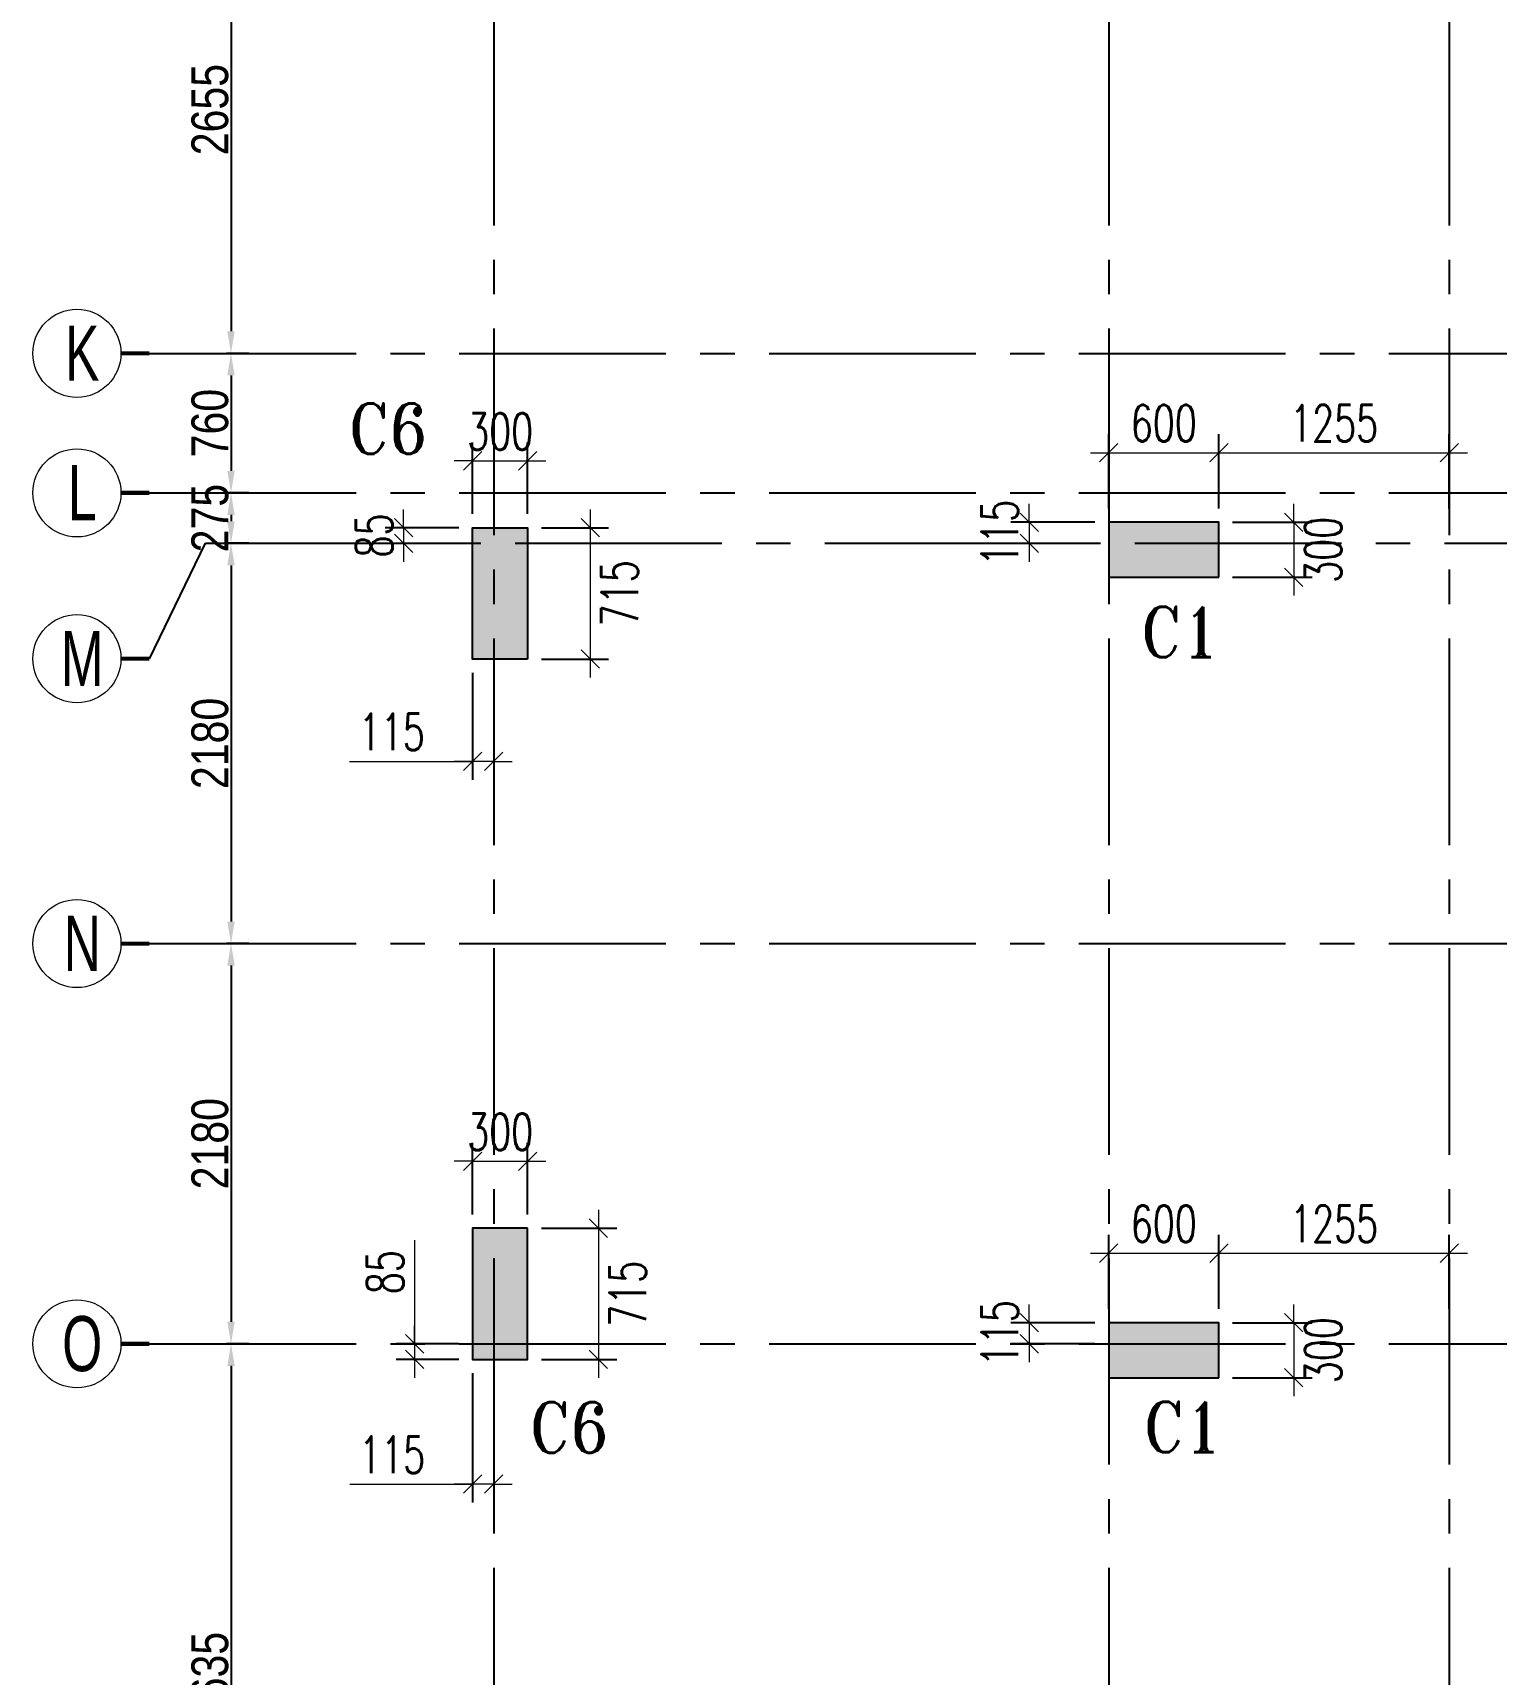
# Model space of a CAD drawing. Header units: millimetres. Extents: x 1363246 to 1691641, y -112430 to 78417.
# Drawn here: x 1363246 to 1371216, y -26813 to -17873 of the extents above; entities that cross this region are included whole.
import ezdxf
from ezdxf.enums import TextEntityAlignment as Align

# ---------------------------------------------------------------- set-up
doc = ezdxf.new("R2010")
doc.units = ezdxf.units.MM
doc.header["$LTSCALE"] = 500
doc.header["$MEASUREMENT"] = 0
doc.header["$PDMODE"] = 34
for name, pattern in [('CONTINOUS', [0]), ('DASHDOT', [1, 0.5, -0.25, 0, -0.25]), ('Site$0$CENTER2', [1.125, 0.75, -0.125, 0.125, -0.125])]:
    doc.linetypes.add(name, pattern=pattern)
doc.layers.get('Defpoints').update_dxf_attribs({"lineweight": 0})
for name, color, linetype, lineweight in [('COL. NO.', 1, 'DASHDOT', 15), ('CUT OUT', 1, 'Continuous', 13), ('dim-M', 1, 'Continuous', 15), ('GRID NO.', 7, 'Continuous', 20), ('TOWER COL HATCH', 253, 'Continuous', 20)]:
    doc.layers.add(name, color=color, linetype=linetype, lineweight=lineweight)
for name, color, linetype in [('GLASS', 5, 'Continuous'), ('GRID', 7, 'Continuous'), ('GRID DIM', 7, 'Continuous'), ('TOWER AREA COLUMN.', 6, 'Continuous')]:
    doc.layers.add(name, color=color, linetype=linetype)
doc.styles.add('2MM', font='romans.shx', dxfattribs={"width": 0.7})
doc.styles.add('D50', font='arial.ttf', dxfattribs={"width": 0.8})
doc.styles.add('ROMANT', font='romant__.ttf', dxfattribs={"width": 0.9, "height": 600})
doc.dimstyles.new('INNER DIM', dxfattribs={"dimtxt": 200, "dimasz": 120, "dimexe": 25, "dimexo": 25, "dimgap": 12, "dimtad": 1, "dimdec": 0, "dimrnd": 5, "dimzin": 0, "dimdsep": 46, "dimtxsty": 'D50', "dimcen": 0.09, "dimdle": 25, "dimclrt": 6, "dimadec": 0, "dimazin": 0, "dimtfac": 1, "dimtdec": 0, "dimtofl": 0, "dimtmove": 1, "dimatfit": 3, "dimfxl": 0, "dimtolj": 1, "dimtzin": 0, "dimarcsym": 0})
doc.dimstyles.new('RAJESH', dxfattribs={"dimtxt": 200, "dimasz": 180, "dimexe": 100, "dimexo": 250, "dimgap": 50, "dimtad": 2, "dimdec": 0, "dimzin": 1, "dimdsep": 46, "dimtxsty": '2MM', "dimblk": 'OBLIQUE', "dimcen": 0, "dimdle": 100, "dimclrd": 1, "dimclre": 1, "dimclrt": 3, "dimadec": 0, "dimazin": 0, "dimtfac": 1, "dimtdec": 0, "dimtix": 1, "dimtmove": 2, "dimatfit": 3, "dimfxl": 0, "dimtolj": 1, "dimlwd": -1, "dimarcsym": 0})

# ---------------------------------------------------------------- blocks, each defined once
blk = doc.blocks.new('GRID MARK')
at = {"layer": 'GRID NO.', "const_width": 50}
blk.add_lwpolyline([(0, -541), (0, -891)], dxfattribs=at)
at = {"layer": 'GRID NO.'}
blk.add_circle((0, 0), 541, dxfattribs=at)
at = {"layer": 'GRID NO.', "style": 'D50', "width": 0.8}
blk.add_attdef('Y1', text='', height=500, dxfattribs=at).set_placement((-33, -267), align=Align.CENTER)
blk = doc.blocks.new('*D58')
at = {"layer": 'Defpoints', "color": 0, "linetype": 'Continuous', "transparency": 16777216}
for p in [(1364612.7, 241193.8), (1364325, 238538.8), (1364447.2, 238538.8)]:
    blk.add_point(p, dxfattribs=at)
at = {"layer": 'GRID DIM', "color": 0, "linetype": 'Continuous', "lineweight": -2, "transparency": 16777216}
for p, q in [((1364587.7, 241193.8), (1364300, 241193.8)), ((1364422.2, 238538.8), (1364300, 238538.8))]:
    blk.add_line(p, q, dxfattribs=at)
at = {"layer": 'GRID DIM', "linetype": 'Continuous', "lineweight": -2, "transparency": 16777216}
blk.add_line((1364325, 241073.8), (1364325, 238658.8), dxfattribs=at)
at = {"layer": 'GRID DIM', "linetype": 'Continuous', "transparency": 16777216}
for points in [[(1364305, 241073.8), (1364345, 241073.8), (1364325, 241193.8)], [(1364305, 238658.8), (1364345, 238658.8), (1364325, 238538.8)]]:
    blk.add_solid(points, dxfattribs=at)
at = {"layer": 'GRID DIM', "linetype": 'Continuous', "transparency": 16777216, "insert": (1364210.9, 239866.3), "char_height": 200, "attachment_point": 5, "rotation": 90, "style": 'D50'}
blk.add_mtext('\\A1;2655', dxfattribs=at)
blk = doc.blocks.new('*D59')
at = {"layer": 'Defpoints', "color": 0, "linetype": 'Continuous', "transparency": 16777216}
for p in [(1364447.2, 238538.8), (1364325, 237778.8), (1364447.2, 237778.8)]:
    blk.add_point(p, dxfattribs=at)
at = {"layer": 'GRID DIM', "color": 0, "linetype": 'Continuous', "lineweight": -2, "transparency": 16777216}
for p, q in [((1364422.2, 238538.8), (1364300, 238538.8)), ((1364422.2, 237778.8), (1364300, 237778.8))]:
    blk.add_line(p, q, dxfattribs=at)
at = {"layer": 'GRID DIM', "linetype": 'Continuous', "lineweight": -2, "transparency": 16777216}
blk.add_line((1364325, 238418.8), (1364325, 237898.8), dxfattribs=at)
at = {"layer": 'GRID DIM', "linetype": 'Continuous', "transparency": 16777216}
for points in [[(1364305, 238418.8), (1364345, 238418.8), (1364325, 238538.8)], [(1364305, 237898.8), (1364345, 237898.8), (1364325, 237778.8)]]:
    blk.add_solid(points, dxfattribs=at)
at = {"layer": 'GRID DIM', "linetype": 'Continuous', "transparency": 16777216, "insert": (1364210.9, 238158.8), "char_height": 200, "attachment_point": 5, "rotation": 90, "style": 'D50'}
blk.add_mtext('\\A1;760', dxfattribs=at)
blk = doc.blocks.new('*D60')
at = {"layer": 'Defpoints', "color": 0, "linetype": 'Continuous', "transparency": 16777216}
for p in [(1364447.2, 237778.8), (1364325, 237504), (1364447.2, 237504)]:
    blk.add_point(p, dxfattribs=at)
at = {"layer": 'GRID DIM', "color": 0, "linetype": 'Continuous', "lineweight": -2, "transparency": 16777216}
for p, q in [((1364422.2, 237778.8), (1364300, 237778.8)), ((1364422.2, 237504), (1364300, 237504))]:
    blk.add_line(p, q, dxfattribs=at)
at = {"layer": 'GRID DIM', "linetype": 'Continuous', "lineweight": -2, "transparency": 16777216}
blk.add_line((1364325, 237658.8), (1364325, 237624), dxfattribs=at)
at = {"layer": 'GRID DIM', "linetype": 'Continuous', "transparency": 16777216}
for points in [[(1364305, 237658.8), (1364345, 237658.8), (1364325, 237778.8)], [(1364305, 237624), (1364345, 237624), (1364325, 237504)]]:
    blk.add_solid(points, dxfattribs=at)
at = {"layer": 'GRID DIM', "linetype": 'Continuous', "transparency": 16777216, "insert": (1364210.9, 237641.4), "char_height": 200, "attachment_point": 5, "rotation": 90, "style": 'D50'}
blk.add_mtext('\\A1;275', dxfattribs=at)
blk = doc.blocks.new('*D61')
at = {"layer": 'Defpoints', "color": 0, "linetype": 'Continuous', "transparency": 16777216}
for p in [(1364447.2, 237504), (1364325, 235324.1), (1364447.2, 235324.1)]:
    blk.add_point(p, dxfattribs=at)
at = {"layer": 'GRID DIM', "color": 0, "linetype": 'Continuous', "lineweight": -2, "transparency": 16777216}
for p, q in [((1364422.2, 237504), (1364300, 237504)), ((1364422.2, 235324.1), (1364300, 235324.1))]:
    blk.add_line(p, q, dxfattribs=at)
at = {"layer": 'GRID DIM', "linetype": 'Continuous', "lineweight": -2, "transparency": 16777216}
blk.add_line((1364325, 237384), (1364325, 235444.1), dxfattribs=at)
at = {"layer": 'GRID DIM', "linetype": 'Continuous', "transparency": 16777216}
for points in [[(1364305, 237384), (1364345, 237384), (1364325, 237504)], [(1364305, 235444.1), (1364345, 235444.1), (1364325, 235324.1)]]:
    blk.add_solid(points, dxfattribs=at)
at = {"layer": 'GRID DIM', "linetype": 'Continuous', "transparency": 16777216, "insert": (1364210.9, 236414), "char_height": 200, "attachment_point": 5, "rotation": 90, "style": 'D50'}
blk.add_mtext('\\A1;2180', dxfattribs=at)
blk = doc.blocks.new('*D62')
at = {"layer": 'Defpoints', "color": 0, "linetype": 'Continuous', "transparency": 16777216}
for p in [(1364447.2, 235324.1), (1364325, 233143.8), (1364447.2, 233143.8)]:
    blk.add_point(p, dxfattribs=at)
at = {"layer": 'GRID DIM', "color": 0, "linetype": 'Continuous', "lineweight": -2, "transparency": 16777216}
for p, q in [((1364422.2, 235324.1), (1364300, 235324.1)), ((1364422.2, 233143.8), (1364300, 233143.8))]:
    blk.add_line(p, q, dxfattribs=at)
at = {"layer": 'GRID DIM', "linetype": 'Continuous', "lineweight": -2, "transparency": 16777216}
blk.add_line((1364325, 235204.1), (1364325, 233263.8), dxfattribs=at)
at = {"layer": 'GRID DIM', "linetype": 'Continuous', "transparency": 16777216}
for points in [[(1364305, 235204.1), (1364345, 235204.1), (1364325, 235324.1)], [(1364305, 233263.8), (1364345, 233263.8), (1364325, 233143.8)]]:
    blk.add_solid(points, dxfattribs=at)
at = {"layer": 'GRID DIM', "linetype": 'Continuous', "transparency": 16777216, "insert": (1364210.9, 234233.9), "char_height": 200, "attachment_point": 5, "rotation": 90, "style": 'D50'}
blk.add_mtext('\\A1;2180', dxfattribs=at)
blk = doc.blocks.new('*D63')
at = {"layer": 'Defpoints', "color": 0, "linetype": 'Continuous', "transparency": 16777216}
for p in [(1364447.2, 233143.8), (1364325, 229508.8), (1364447.2, 229508.8)]:
    blk.add_point(p, dxfattribs=at)
at = {"layer": 'GRID DIM', "color": 0, "linetype": 'Continuous', "lineweight": -2, "transparency": 16777216}
for p, q in [((1364422.2, 233143.8), (1364300, 233143.8)), ((1364422.2, 229508.8), (1364300, 229508.8))]:
    blk.add_line(p, q, dxfattribs=at)
at = {"layer": 'GRID DIM', "linetype": 'Continuous', "lineweight": -2, "transparency": 16777216}
blk.add_line((1364325, 233023.8), (1364325, 229628.8), dxfattribs=at)
at = {"layer": 'GRID DIM', "linetype": 'Continuous', "transparency": 16777216}
for points in [[(1364305, 233023.8), (1364345, 233023.8), (1364325, 233143.8)], [(1364305, 229628.8), (1364345, 229628.8), (1364325, 229508.8)]]:
    blk.add_solid(points, dxfattribs=at)
at = {"layer": 'GRID DIM', "linetype": 'Continuous', "transparency": 16777216, "insert": (1364210.8, 231326.3), "char_height": 200, "attachment_point": 5, "rotation": 90, "style": 'D50'}
blk.add_mtext('\\A1;3635', dxfattribs=at)
blk = doc.blocks.new('3tgra')
at = {"layer": 'TOWER COL HATCH'}
h = blk.add_hatch(color=253, dxfattribs=at)
h.dxf.hatch_style = 1
h.paths.add_polyline_path([(1369705.6, 76776.9), (1369705.6, 77076.9), (1369105.6, 77076.9), (1369105.6, 76776.9)])
h = blk.add_hatch(color=253, dxfattribs=at)
h.dxf.hatch_style = 1
h.paths.add_polyline_path([(1365940.6, 76331.9), (1365640.6, 76331.9), (1365640.6, 77046.9), (1365940.6, 77046.9)])
h = blk.add_hatch(color=253, dxfattribs=at)
h.dxf.hatch_style = 1
h.paths.add_polyline_path([(1365940.6, 73231.8), (1365640.6, 73231.8), (1365640.6, 72516.8), (1365940.6, 72516.8)])
h = blk.add_hatch(color=253, dxfattribs=at)
h.dxf.hatch_style = 1
h.paths.add_polyline_path([(1369705.6, 72416.8), (1369705.6, 72716.8), (1369105.6, 72716.8), (1369105.6, 72416.8)])
at = {"layer": 'TOWER AREA COLUMN.', "color": 4}
for points in [[(1369705.6, 76776.9), (1369705.6, 77076.9), (1369105.6, 77076.9), (1369105.6, 76776.9)], [(1365940.6, 76331.9), (1365640.6, 76331.9), (1365640.6, 77046.9), (1365940.6, 77046.9)], [(1365940.6, 73231.8), (1365640.6, 73231.8), (1365640.6, 72516.8), (1365940.6, 72516.8)], [(1369705.6, 72416.8), (1369705.6, 72716.8), (1369105.6, 72716.8), (1369105.6, 72416.8)]]:
    blk.add_lwpolyline(points, close=True, dxfattribs=at)
blk = doc.blocks.new('_Oblique')
at = {"color": 0, "linetype": 'ByBlock', "lineweight": -2}
blk.add_line((-0.5, -0.5), (0.5, 0.5), dxfattribs=at)
blk = doc.blocks.new('*D556')
at = {"layer": 'Defpoints', "color": 0, "ltscale": 100, "transparency": 16777216}
for p in [(1365940.6, -20204.2), (1365640.6, -20568.6), (1365940.6, -20568.6)]:
    blk.add_point(p, dxfattribs=at)
at = {"layer": 'dim-M', "color": 1, "lineweight": -2, "ltscale": 100, "transparency": 16777216}
for p, q in [((1365640.6, -20493.6), (1365640.6, -20104.2)), ((1365940.6, -20493.6), (1365940.6, -20104.2))]:
    blk.add_line(p, q, dxfattribs=at)
at = {"layer": 'dim-M', "color": 1, "ltscale": 100, "transparency": 16777216}
for p, q in [((1365640.6, -20204.2), (1365540.6, -20204.2)), ((1365640.6, -20204.2), (1365940.6, -20204.2)), ((1365940.6, -20204.2), (1366040.6, -20204.2))]:
    blk.add_line(p, q, dxfattribs=at)
at = {"layer": 'dim-M', "color": 1, "ltscale": 100, "transparency": 16777216, "xscale": 100, "yscale": 100, "zscale": 100}
blk.add_blockref('_Oblique', (1365640.6, -20204.2), dxfattribs=at)
at = {"layer": 'dim-M', "color": 1, "ltscale": 100, "transparency": 16777216, "xscale": 100, "yscale": 100, "zscale": 100, "rotation": 180}
blk.add_blockref('_Oblique', (1365940.6, -20204.2), dxfattribs=at)
at = {"layer": 'dim-M', "color": 3, "ltscale": 100, "transparency": 16777216, "insert": (1365790.6, -20044.2), "char_height": 200, "attachment_point": 5, "style": '2MM'}
blk.add_mtext('\\A1;300', dxfattribs=at)
blk = doc.blocks.new('*D557')
at = {"layer": 'Defpoints', "color": 0, "ltscale": 100, "transparency": 16777216}
for p in [(1365940.6, -20568.6), (1365940.6, -21283.6), (1366281.9, -21283.6)]:
    blk.add_point(p, dxfattribs=at)
at = {"layer": 'dim-M', "color": 1, "ltscale": 100, "transparency": 16777216}
blk.add_line((1366281.9, -20468.6), (1366281.9, -21383.6), dxfattribs=at)
at = {"layer": 'dim-M', "color": 1, "lineweight": -2, "ltscale": 100, "transparency": 16777216}
for p, q in [((1366015.6, -20568.6), (1366381.9, -20568.6)), ((1366015.6, -21283.6), (1366381.9, -21283.6))]:
    blk.add_line(p, q, dxfattribs=at)
at = {"layer": 'dim-M', "color": 1, "ltscale": 100, "transparency": 16777216, "xscale": 100, "yscale": 100, "zscale": 100}
for p, rotation in [((1366281.9, -20568.6), 90), ((1366281.9, -21283.6), 270)]:
    blk.add_blockref('_Oblique', p, dxfattribs=dict(at, rotation=rotation))
at = {"layer": 'dim-M', "color": 3, "ltscale": 100, "transparency": 16777216, "insert": (1366441.9, -20926.1), "char_height": 200, "attachment_point": 5, "rotation": 90, "style": '2MM'}
blk.add_mtext('\\A1;715', dxfattribs=at)
blk = doc.blocks.new('*D558')
at = {"layer": 'Defpoints', "color": 0, "ltscale": 100, "transparency": 16777216}
for p in [(1365640.6, -20568.6), (1365265.1, -20653.6), (1365640.6, -20653.6)]:
    blk.add_point(p, dxfattribs=at)
at = {"layer": 'dim-M', "color": 1, "ltscale": 100, "transparency": 16777216}
for p, q in [((1365265.1, -20568.6), (1365265.1, -20468.6)), ((1365265.1, -20568.6), (1365265.1, -20653.6)), ((1365265.1, -20653.6), (1365265.1, -20753.6))]:
    blk.add_line(p, q, dxfattribs=at)
at = {"layer": 'dim-M', "color": 1, "lineweight": -2, "ltscale": 100, "transparency": 16777216}
for p, q in [((1365565.6, -20568.6), (1365165.1, -20568.6)), ((1365565.6, -20653.6), (1365165.1, -20653.6))]:
    blk.add_line(p, q, dxfattribs=at)
at = {"layer": 'dim-M', "color": 1, "ltscale": 100, "transparency": 16777216, "xscale": 100, "yscale": 100, "zscale": 100}
for p, rotation in [((1365265.1, -20568.6), 270), ((1365265.1, -20653.6), 90)]:
    blk.add_blockref('_Oblique', p, dxfattribs=dict(at, rotation=rotation))
at = {"layer": 'dim-M', "color": 3, "ltscale": 100, "transparency": 16777216, "insert": (1365105.1, -20611.1), "char_height": 200, "attachment_point": 5, "rotation": 90, "style": '2MM'}
blk.add_mtext('\\A1;85', dxfattribs=at)
blk = doc.blocks.new('*D559')
at = {"layer": 'Defpoints', "color": 0, "ltscale": 100, "transparency": 16777216}
for p in [(1365640.6, -21283.6), (1365755.6, -21283.6), (1365640.6, -21841)]:
    blk.add_point(p, dxfattribs=at)
at = {"layer": 'dim-M', "color": 1, "lineweight": -2, "ltscale": 100, "transparency": 16777216}
for p, q in [((1365640.6, -21358.6), (1365640.6, -21941)), ((1365755.6, -21358.6), (1365755.6, -21941))]:
    blk.add_line(p, q, dxfattribs=at)
at = {"layer": 'dim-M', "color": 1, "ltscale": 100, "transparency": 16777216}
for p, q in [((1364970.6, -21841), (1365640.6, -21841)), ((1365640.6, -21841), (1365540.6, -21841)), ((1365755.6, -21841), (1365640.6, -21841)), ((1365755.6, -21841), (1365640.6, -21841)), ((1365755.6, -21841), (1365855.6, -21841))]:
    blk.add_line(p, q, dxfattribs=at)
at = {"layer": 'dim-M', "color": 1, "ltscale": 100, "transparency": 16777216, "xscale": 100, "yscale": 100, "zscale": 100}
blk.add_blockref('_Oblique', (1365640.6, -21841), dxfattribs=at)
at = {"layer": 'dim-M', "color": 1, "ltscale": 100, "transparency": 16777216, "xscale": 100, "yscale": 100, "zscale": 100, "rotation": 180}
blk.add_blockref('_Oblique', (1365755.6, -21841), dxfattribs=at)
at = {"layer": 'dim-M', "color": 3, "ltscale": 100, "transparency": 16777216, "insert": (1365200.6, -21681), "char_height": 200, "attachment_point": 5, "style": '2MM'}
blk.add_mtext('\\A1;115', dxfattribs=at)
blk = doc.blocks.new('*D560')
at = {"layer": 'Defpoints', "color": 0, "ltscale": 100, "transparency": 16777216}
for p in [(1365940.6, -24019.4), (1365640.6, -24383.7), (1365940.6, -24383.7)]:
    blk.add_point(p, dxfattribs=at)
at = {"layer": 'dim-M', "color": 1, "lineweight": -2, "ltscale": 100, "transparency": 16777216}
for p, q in [((1365640.6, -24308.7), (1365640.6, -23919.4)), ((1365940.6, -24308.7), (1365940.6, -23919.4))]:
    blk.add_line(p, q, dxfattribs=at)
at = {"layer": 'dim-M', "color": 1, "ltscale": 100, "transparency": 16777216}
for p, q in [((1365640.6, -24019.4), (1365540.6, -24019.4)), ((1365640.6, -24019.4), (1365940.6, -24019.4)), ((1365940.6, -24019.4), (1366040.6, -24019.4))]:
    blk.add_line(p, q, dxfattribs=at)
at = {"layer": 'dim-M', "color": 1, "ltscale": 100, "transparency": 16777216, "xscale": 100, "yscale": 100, "zscale": 100}
blk.add_blockref('_Oblique', (1365640.6, -24019.4), dxfattribs=at)
at = {"layer": 'dim-M', "color": 1, "ltscale": 100, "transparency": 16777216, "xscale": 100, "yscale": 100, "zscale": 100, "rotation": 180}
blk.add_blockref('_Oblique', (1365940.6, -24019.4), dxfattribs=at)
at = {"layer": 'dim-M', "color": 3, "ltscale": 100, "transparency": 16777216, "insert": (1365790.6, -23859.4), "char_height": 200, "attachment_point": 5, "style": '2MM'}
blk.add_mtext('\\A1;300', dxfattribs=at)
blk = doc.blocks.new('*D561')
at = {"layer": 'Defpoints', "color": 0, "ltscale": 100, "transparency": 16777216}
for p in [(1365940.6, -24383.7), (1365940.6, -25098.7), (1366326.4, -25098.7)]:
    blk.add_point(p, dxfattribs=at)
at = {"layer": 'dim-M', "color": 1, "ltscale": 100, "transparency": 16777216}
blk.add_line((1366326.4, -24283.7), (1366326.4, -25198.7), dxfattribs=at)
at = {"layer": 'dim-M', "color": 1, "lineweight": -2, "ltscale": 100, "transparency": 16777216}
for p, q in [((1366015.6, -24383.7), (1366426.4, -24383.7)), ((1366015.6, -25098.7), (1366426.4, -25098.7))]:
    blk.add_line(p, q, dxfattribs=at)
at = {"layer": 'dim-M', "color": 1, "ltscale": 100, "transparency": 16777216, "xscale": 100, "yscale": 100, "zscale": 100}
for p, rotation in [((1366326.4, -24383.7), 90), ((1366326.4, -25098.7), 270)]:
    blk.add_blockref('_Oblique', p, dxfattribs=dict(at, rotation=rotation))
at = {"layer": 'dim-M', "color": 3, "ltscale": 100, "transparency": 16777216, "insert": (1366486.4, -24741.2), "char_height": 200, "attachment_point": 5, "rotation": 90, "style": '2MM'}
blk.add_mtext('\\A1;715', dxfattribs=at)
blk = doc.blocks.new('*D562')
at = {"layer": 'Defpoints', "color": 0, "ltscale": 100, "transparency": 16777216}
for p in [(1365640.6, -25013.7), (1365325.1, -25098.7), (1365640.6, -25098.7)]:
    blk.add_point(p, dxfattribs=at)
at = {"layer": 'dim-M', "color": 1, "ltscale": 100, "transparency": 16777216}
for p, q in [((1365325.1, -24449.5), (1365325.1, -25013.7)), ((1365325.1, -25013.7), (1365325.1, -24913.7)), ((1365325.1, -25013.7), (1365325.1, -25098.7)), ((1365325.1, -25013.7), (1365325.1, -25098.7)), ((1365325.1, -25098.7), (1365325.1, -25198.7))]:
    blk.add_line(p, q, dxfattribs=at)
at = {"layer": 'dim-M', "color": 1, "lineweight": -2, "ltscale": 100, "transparency": 16777216}
for p, q in [((1365565.6, -25013.7), (1365225.1, -25013.7)), ((1365565.6, -25098.7), (1365225.1, -25098.7))]:
    blk.add_line(p, q, dxfattribs=at)
at = {"layer": 'dim-M', "color": 1, "ltscale": 100, "transparency": 16777216, "xscale": 100, "yscale": 100, "zscale": 100}
for p, rotation in [((1365325.1, -25013.7), 270), ((1365325.1, -25098.7), 90)]:
    blk.add_blockref('_Oblique', p, dxfattribs=dict(at, rotation=rotation))
at = {"layer": 'dim-M', "color": 3, "ltscale": 100, "transparency": 16777216, "insert": (1365165.1, -24622.9), "char_height": 200, "attachment_point": 5, "rotation": 90, "style": '2MM'}
blk.add_mtext('\\A1;85', dxfattribs=at)
blk = doc.blocks.new('*D563')
at = {"layer": 'Defpoints', "color": 0, "ltscale": 100, "transparency": 16777216}
for p in [(1365640.6, -25098.7), (1365755.6, -25098.7), (1365640.6, -25777.8)]:
    blk.add_point(p, dxfattribs=at)
at = {"layer": 'dim-M', "color": 1, "lineweight": -2, "ltscale": 100, "transparency": 16777216}
for p, q in [((1365640.6, -25173.7), (1365640.6, -25877.8)), ((1365755.6, -25173.7), (1365755.6, -25877.8))]:
    blk.add_line(p, q, dxfattribs=at)
at = {"layer": 'dim-M', "color": 1, "ltscale": 100, "transparency": 16777216}
for p, q in [((1364972.4, -25777.8), (1365640.6, -25777.8)), ((1365640.6, -25777.8), (1365540.6, -25777.8)), ((1365755.6, -25777.8), (1365640.6, -25777.8)), ((1365755.6, -25777.8), (1365640.6, -25777.8)), ((1365755.6, -25777.8), (1365855.6, -25777.8))]:
    blk.add_line(p, q, dxfattribs=at)
at = {"layer": 'dim-M', "color": 1, "ltscale": 100, "transparency": 16777216, "xscale": 100, "yscale": 100, "zscale": 100}
blk.add_blockref('_Oblique', (1365640.6, -25777.8), dxfattribs=at)
at = {"layer": 'dim-M', "color": 1, "ltscale": 100, "transparency": 16777216, "xscale": 100, "yscale": 100, "zscale": 100, "rotation": 180}
blk.add_blockref('_Oblique', (1365755.6, -25777.8), dxfattribs=at)
at = {"layer": 'dim-M', "color": 3, "ltscale": 100, "transparency": 16777216, "insert": (1365202.4, -25617.8), "char_height": 200, "attachment_point": 5, "style": '2MM'}
blk.add_mtext('\\A1;115', dxfattribs=at)
blk = doc.blocks.new('*D364')
at = {"layer": 'Defpoints', "color": 0, "ltscale": 100, "transparency": 16777216}
for p in [(1369705.6, -20159.8), (1369105.6, -20538.6), (1369705.6, -20538.6)]:
    blk.add_point(p, dxfattribs=at)
at = {"layer": 'dim-M', "color": 1, "lineweight": -2, "ltscale": 100, "transparency": 16777216}
for p, q in [((1369105.6, -20463.6), (1369105.6, -20059.8)), ((1369705.6, -20463.6), (1369705.6, -20059.8))]:
    blk.add_line(p, q, dxfattribs=at)
at = {"layer": 'dim-M', "color": 1, "ltscale": 100, "transparency": 16777216}
blk.add_line((1369005.6, -20159.8), (1369805.6, -20159.8), dxfattribs=at)
at = {"layer": 'dim-M', "color": 1, "ltscale": 100, "transparency": 16777216, "xscale": 100, "yscale": 100, "zscale": 100, "rotation": 180}
blk.add_blockref('_Oblique', (1369105.6, -20159.8), dxfattribs=at)
at = {"layer": 'dim-M', "color": 1, "ltscale": 100, "transparency": 16777216, "xscale": 100, "yscale": 100, "zscale": 100}
blk.add_blockref('_Oblique', (1369705.6, -20159.8), dxfattribs=at)
at = {"layer": 'dim-M', "color": 3, "ltscale": 100, "transparency": 16777216, "insert": (1369405.6, -19999.8), "char_height": 200, "attachment_point": 5, "style": '2MM'}
blk.add_mtext('\\A1;600', dxfattribs=at)
blk = doc.blocks.new('*D365')
at = {"layer": 'Defpoints', "color": 0, "ltscale": 100, "transparency": 16777216}
for p in [(1370960.6, -20159.8), (1369705.6, -20538.6), (1370960.6, -20538.6)]:
    blk.add_point(p, dxfattribs=at)
at = {"layer": 'dim-M', "color": 1, "lineweight": -2, "ltscale": 100, "transparency": 16777216}
for p, q in [((1369705.6, -20463.6), (1369705.6, -20059.8)), ((1370960.6, -20463.6), (1370960.6, -20059.8))]:
    blk.add_line(p, q, dxfattribs=at)
at = {"layer": 'dim-M', "color": 1, "ltscale": 100, "transparency": 16777216}
blk.add_line((1369605.6, -20159.8), (1371060.6, -20159.8), dxfattribs=at)
at = {"layer": 'dim-M', "color": 1, "ltscale": 100, "transparency": 16777216, "xscale": 100, "yscale": 100, "zscale": 100, "rotation": 180}
blk.add_blockref('_Oblique', (1369705.6, -20159.8), dxfattribs=at)
at = {"layer": 'dim-M', "color": 1, "ltscale": 100, "transparency": 16777216, "xscale": 100, "yscale": 100, "zscale": 100}
blk.add_blockref('_Oblique', (1370960.6, -20159.8), dxfattribs=at)
at = {"layer": 'dim-M', "color": 3, "ltscale": 100, "transparency": 16777216, "insert": (1370333.1, -19999.8), "char_height": 200, "attachment_point": 5, "style": '2MM'}
blk.add_mtext('\\A1;1255', dxfattribs=at)
blk = doc.blocks.new('*D366')
at = {"layer": 'Defpoints', "color": 0, "ltscale": 100, "transparency": 16777216}
for p in [(1369705.6, -20538.6), (1369705.6, -20838.6), (1370113.2, -20838.6)]:
    blk.add_point(p, dxfattribs=at)
at = {"layer": 'dim-M', "color": 1, "ltscale": 100, "transparency": 16777216}
for p, q in [((1370113.2, -20538.6), (1370113.2, -20438.6)), ((1370113.2, -20538.6), (1370113.2, -20838.6)), ((1370113.2, -20838.6), (1370113.2, -20938.6))]:
    blk.add_line(p, q, dxfattribs=at)
at = {"layer": 'dim-M', "color": 1, "lineweight": -2, "ltscale": 100, "transparency": 16777216}
for p, q in [((1369780.6, -20538.6), (1370213.2, -20538.6)), ((1369780.6, -20838.6), (1370213.2, -20838.6))]:
    blk.add_line(p, q, dxfattribs=at)
at = {"layer": 'dim-M', "color": 1, "ltscale": 100, "transparency": 16777216, "xscale": 100, "yscale": 100, "zscale": 100}
for p, rotation in [((1370113.2, -20538.6), 270), ((1370113.2, -20838.6), 90)]:
    blk.add_blockref('_Oblique', p, dxfattribs=dict(at, rotation=rotation))
at = {"layer": 'dim-M', "color": 3, "ltscale": 100, "transparency": 16777216, "insert": (1370273.2, -20688.6), "char_height": 200, "attachment_point": 5, "rotation": 90, "style": '2MM'}
blk.add_mtext('\\A1;300', dxfattribs=at)
blk = doc.blocks.new('*D367')
at = {"layer": 'Defpoints', "color": 0, "ltscale": 100, "transparency": 16777216}
for p in [(1369105.6, -20538.6), (1368672.6, -20653.6), (1369105.6, -20653.6)]:
    blk.add_point(p, dxfattribs=at)
at = {"layer": 'dim-M', "color": 1, "ltscale": 100, "transparency": 16777216}
for p, q in [((1368672.6, -20538.6), (1368672.6, -20438.6)), ((1368672.6, -20538.6), (1368672.6, -20653.6)), ((1368672.6, -20653.6), (1368672.6, -20753.6))]:
    blk.add_line(p, q, dxfattribs=at)
at = {"layer": 'dim-M', "color": 1, "lineweight": -2, "ltscale": 100, "transparency": 16777216}
for p, q in [((1369030.6, -20538.6), (1368572.6, -20538.6)), ((1369030.6, -20653.6), (1368572.6, -20653.6))]:
    blk.add_line(p, q, dxfattribs=at)
at = {"layer": 'dim-M', "color": 1, "ltscale": 100, "transparency": 16777216, "xscale": 100, "yscale": 100, "zscale": 100}
for p, rotation in [((1368672.6, -20538.6), 270), ((1368672.6, -20653.6), 90)]:
    blk.add_blockref('_Oblique', p, dxfattribs=dict(at, rotation=rotation))
at = {"layer": 'dim-M', "color": 3, "ltscale": 100, "transparency": 16777216, "insert": (1368512.6, -20596.1), "char_height": 200, "attachment_point": 5, "rotation": 90, "style": '2MM'}
blk.add_mtext('\\A1;115', dxfattribs=at)
blk = doc.blocks.new('*D393')
at = {"layer": 'Defpoints', "color": 0, "ltscale": 100, "transparency": 16777216}
for p in [(1369705.6, -24519.9), (1369105.6, -24898.7), (1369705.6, -24898.7)]:
    blk.add_point(p, dxfattribs=at)
at = {"layer": 'dim-M', "color": 1, "lineweight": -2, "ltscale": 100, "transparency": 16777216}
for p, q in [((1369105.6, -24823.7), (1369105.6, -24419.9)), ((1369705.6, -24823.7), (1369705.6, -24419.9))]:
    blk.add_line(p, q, dxfattribs=at)
at = {"layer": 'dim-M', "color": 1, "ltscale": 100, "transparency": 16777216}
blk.add_line((1369005.6, -24519.9), (1369805.6, -24519.9), dxfattribs=at)
at = {"layer": 'dim-M', "color": 1, "ltscale": 100, "transparency": 16777216, "xscale": 100, "yscale": 100, "zscale": 100, "rotation": 180}
blk.add_blockref('_Oblique', (1369105.6, -24519.9), dxfattribs=at)
at = {"layer": 'dim-M', "color": 1, "ltscale": 100, "transparency": 16777216, "xscale": 100, "yscale": 100, "zscale": 100}
blk.add_blockref('_Oblique', (1369705.6, -24519.9), dxfattribs=at)
at = {"layer": 'dim-M', "color": 3, "ltscale": 100, "transparency": 16777216, "insert": (1369405.6, -24359.9), "char_height": 200, "attachment_point": 5, "style": '2MM'}
blk.add_mtext('\\A1;600', dxfattribs=at)
blk = doc.blocks.new('*D394')
at = {"layer": 'Defpoints', "color": 0, "ltscale": 100, "transparency": 16777216}
for p in [(1370960.6, -24519.9), (1369705.6, -24898.7), (1370960.6, -24898.7)]:
    blk.add_point(p, dxfattribs=at)
at = {"layer": 'dim-M', "color": 1, "lineweight": -2, "ltscale": 100, "transparency": 16777216}
for p, q in [((1369705.6, -24823.7), (1369705.6, -24419.9)), ((1370960.6, -24823.7), (1370960.6, -24419.9))]:
    blk.add_line(p, q, dxfattribs=at)
at = {"layer": 'dim-M', "color": 1, "ltscale": 100, "transparency": 16777216}
blk.add_line((1369605.6, -24519.9), (1371060.6, -24519.9), dxfattribs=at)
at = {"layer": 'dim-M', "color": 1, "ltscale": 100, "transparency": 16777216, "xscale": 100, "yscale": 100, "zscale": 100, "rotation": 180}
blk.add_blockref('_Oblique', (1369705.6, -24519.9), dxfattribs=at)
at = {"layer": 'dim-M', "color": 1, "ltscale": 100, "transparency": 16777216, "xscale": 100, "yscale": 100, "zscale": 100}
blk.add_blockref('_Oblique', (1370960.6, -24519.9), dxfattribs=at)
at = {"layer": 'dim-M', "color": 3, "ltscale": 100, "transparency": 16777216, "insert": (1370333.1, -24359.9), "char_height": 200, "attachment_point": 5, "style": '2MM'}
blk.add_mtext('\\A1;1255', dxfattribs=at)
blk = doc.blocks.new('*D395')
at = {"layer": 'Defpoints', "color": 0, "ltscale": 100, "transparency": 16777216}
for p in [(1369705.6, -24898.7), (1369705.6, -25198.7), (1370113.2, -25198.7)]:
    blk.add_point(p, dxfattribs=at)
at = {"layer": 'dim-M', "color": 1, "ltscale": 100, "transparency": 16777216}
for p, q in [((1370113.2, -24898.7), (1370113.2, -24798.7)), ((1370113.2, -24898.7), (1370113.2, -25198.7)), ((1370113.2, -25198.7), (1370113.2, -25298.7))]:
    blk.add_line(p, q, dxfattribs=at)
at = {"layer": 'dim-M', "color": 1, "lineweight": -2, "ltscale": 100, "transparency": 16777216}
for p, q in [((1369780.6, -24898.7), (1370213.2, -24898.7)), ((1369780.6, -25198.7), (1370213.2, -25198.7))]:
    blk.add_line(p, q, dxfattribs=at)
at = {"layer": 'dim-M', "color": 1, "ltscale": 100, "transparency": 16777216, "xscale": 100, "yscale": 100, "zscale": 100}
for p, rotation in [((1370113.2, -24898.7), 270), ((1370113.2, -25198.7), 90)]:
    blk.add_blockref('_Oblique', p, dxfattribs=dict(at, rotation=rotation))
at = {"layer": 'dim-M', "color": 3, "ltscale": 100, "transparency": 16777216, "insert": (1370273.2, -25048.7), "char_height": 200, "attachment_point": 5, "rotation": 90, "style": '2MM'}
blk.add_mtext('\\A1;300', dxfattribs=at)
blk = doc.blocks.new('*D396')
at = {"layer": 'Defpoints', "color": 0, "ltscale": 100, "transparency": 16777216}
for p in [(1369105.6, -24898.7), (1368672.5, -25013.7), (1369105.6, -25013.7)]:
    blk.add_point(p, dxfattribs=at)
at = {"layer": 'dim-M', "color": 1, "ltscale": 100, "transparency": 16777216}
for p, q in [((1368672.5, -24898.7), (1368672.5, -24798.7)), ((1368672.5, -24898.7), (1368672.5, -25013.7)), ((1368672.5, -25013.7), (1368672.5, -25113.7))]:
    blk.add_line(p, q, dxfattribs=at)
at = {"layer": 'dim-M', "color": 1, "lineweight": -2, "ltscale": 100, "transparency": 16777216}
for p, q in [((1369030.6, -24898.7), (1368572.5, -24898.7)), ((1369030.6, -25013.7), (1368572.5, -25013.7))]:
    blk.add_line(p, q, dxfattribs=at)
at = {"layer": 'dim-M', "color": 1, "ltscale": 100, "transparency": 16777216, "xscale": 100, "yscale": 100, "zscale": 100}
for p, rotation in [((1368672.5, -24898.7), 270), ((1368672.5, -25013.7), 90)]:
    blk.add_blockref('_Oblique', p, dxfattribs=dict(at, rotation=rotation))
at = {"layer": 'dim-M', "color": 3, "ltscale": 100, "transparency": 16777216, "insert": (1368512.5, -24956.2), "char_height": 200, "attachment_point": 5, "rotation": 90, "style": '2MM'}
blk.add_mtext('\\A1;115', dxfattribs=at)
blk = doc.blocks.new('EEE')
at = {"layer": 'GRID', "color": 16, "linetype": 'Site$0$CENTER2', "ltscale": 3}
for points in [[(1365755.6, 258923.2), (1365755.6, 223711.9)], [(1369105.6, 258923.2), (1369105.6, 223711.9)], [(1370960.6, 258923.2), (1370960.6, 223711.9)], [(1363880.9, 238538.8), (1442964.5, 238538.8)], [(1363880.9, 237778.8), (1442964.5, 237778.8)], [(1363880.9, 236875.5), (1364185.2, 237504), (1442964.5, 237504)], [(1363880.9, 235324.1), (1442964.5, 235324.1)], [(1363880.9, 233143.8), (1442964.5, 233143.8)]]:
    blk.add_lwpolyline(points, dxfattribs=at)
at = {"layer": 'GRID NO.'}
ref = blk.add_blockref('GRID MARK', (1363485.6, 238538.8), dxfattribs=dict(at, xscale=0.443520000003279, yscale=0.443520000003279, zscale=0.443520000003279, rotation=90))
ref.add_attrib('Y1', 'K', dxfattribs={"height": 300, "style": 'D50', "width": 0.669886}).set_placement((1363514.6, 238539.8), align=Align.MIDDLE_CENTER)
ref = blk.add_blockref('GRID MARK', (1363485.6, 237778.8), dxfattribs=dict(at, xscale=0.443520000003279, yscale=0.443520000003279, zscale=0.443520000003279, rotation=90))
ref.add_attrib('Y1', 'L', dxfattribs={"height": 300, "style": 'D50', "width": 0.669886}).set_placement((1363514.6, 237779.8), align=Align.MIDDLE_CENTER)
ref = blk.add_blockref('GRID MARK', (1363485.6, 236875.5), dxfattribs=dict(at, xscale=0.443520000003279, yscale=0.443520000003279, zscale=0.443520000003279, rotation=90))
ref.add_attrib('Y1', 'M', dxfattribs={"height": 300, "style": 'D50', "width": 0.669886}).set_placement((1363514.6, 236876.5), align=Align.MIDDLE_CENTER)
ref = blk.add_blockref('GRID MARK', (1363485.6, 235324.1), dxfattribs=dict(at, xscale=0.443520000003279, yscale=0.443520000003279, zscale=0.443520000003279, rotation=90))
ref.add_attrib('Y1', 'N', dxfattribs={"height": 300, "style": 'D50', "width": 0.669886}).set_placement((1363514.6, 235325.1), align=Align.MIDDLE_CENTER)
ref = blk.add_blockref('GRID MARK', (1363485.6, 233143.8), dxfattribs=dict(at, xscale=0.443520000003279, yscale=0.443520000003279, zscale=0.443520000003279, rotation=90))
ref.add_attrib('Y1', 'O', dxfattribs={"height": 300, "style": 'D50', "width": 0.669886}).set_placement((1363514.6, 233144.9), align=Align.MIDDLE_CENTER)
at = {"layer": 'GRID DIM', "color": 0, "linetype": 'Continuous'}
for base, p1, p2, picture, middle in [((1364325, 238538.8), (1364612.7, 241193.8), (1364447.2, 238538.8), '*D58', (1364210.9, 239866.3)), ((1364325, 237778.8), (1364447.2, 238538.8), (1364447.2, 237778.8), '*D59', (1364210.9, 238158.8)), ((1364325, 235324.1), (1364447.2, 237504), (1364447.2, 235324.1), '*D61', (1364210.9, 236414)), ((1364325, 233143.8), (1364447.2, 235324.1), (1364447.2, 233143.8), '*D62', (1364210.9, 234233.9)), ((1364325, 229508.8), (1364447.2, 233143.8), (1364447.2, 229508.8), '*D63', (1364210.8, 231326.3))]:
    dim = blk.add_linear_dim(base=base, p1=p1, p2=p2, angle=90, dimstyle='INNER DIM', override={"dimclrd": 256, "dimclrt": 256}, dxfattribs=at)
    dim.commit()
    dim.dimension.update_dxf_attribs({"geometry": picture, "text_midpoint": middle})
dim = blk.add_linear_dim(base=(1364325, 237504), p1=(1364447.2, 237778.8), p2=(1364447.2, 237504), angle=90, dimstyle='INNER DIM', override={"dimclrd": 256, "dimclrt": 256}, dxfattribs=at)
dim.commit()
dim.dimension.update_dxf_attribs({"geometry": '*D60', "text_midpoint": (1364325, 237641.4), "dimtype": 128})

msp = doc.modelspace()

# ---------------------------------------------------------------- block references
at = {"layer": 'CUT OUT', "color": 4}
msp.add_blockref('3tgra', (0, -97615.5), dxfattribs=at)
at = {"layer": 'GLASS', "color": 4}
msp.add_blockref('EEE', (0, -258157.5), dxfattribs=at)

# ---------------------------------------------------------------- texts
at = {"layer": 'COL. NO.', "color": 4, "linetype": 'CONTINOUS', "style": 'ROMANT', "width": 0.9}
for s, p in [('C6', (1364963.8, -20166.3, 0)), ('C1', (1369280.4, -21274.4, 0)), ('C6', (1365949.9, -25606.6, 0)), ('C1', (1369294.7, -25604, 0))]:
    msp.add_text(s, height=275, dxfattribs=at).set_placement(p)

# ---------------------------------------------------------------- dimensions: what is measured, and where the dimension line sits
at = {"layer": 'dim-M', "ltscale": 100}
for base, p1, p2, picture, middle in [((1365940.6, -20204.2), (1365640.6, -20568.6), (1365940.6, -20568.6), '*D556', (1365790.6, -20044.2)), ((1369705.6, -20159.8), (1369105.6, -20538.6), (1369705.6, -20538.6), '*D364', (1369405.6, -19999.8)), ((1370960.6, -20159.8), (1369705.6, -20538.6), (1370960.6, -20538.6), '*D365', (1370333.1, -19999.8)), ((1365940.6, -24019.4), (1365640.6, -24383.7), (1365940.6, -24383.7), '*D560', (1365790.6, -23859.4)), ((1369705.6, -24519.9), (1369105.6, -24898.7), (1369705.6, -24898.7), '*D393', (1369405.6, -24359.9)), ((1370960.6, -24519.9), (1369705.6, -24898.7), (1370960.6, -24898.7), '*D394', (1370333.1, -24359.9))]:
    dim = msp.add_linear_dim(base=base, p1=p1, p2=p2, dimstyle='RAJESH', override={"dimasz": 100, "dimexo": 75, "dimgap": 60, "dimtmove": 1}, dxfattribs=at)
    dim.commit()
    dim.dimension.update_dxf_attribs({"geometry": picture, "text_midpoint": middle})
for base, p1, p2, picture, middle in [((1368672.6, -20653.6), (1369105.6, -20538.6), (1369105.6, -20653.6), '*D367', (1368512.6, -20596.1)), ((1365265.1, -20653.6), (1365640.6, -20568.6), (1365640.6, -20653.6), '*D558', (1365105.1, -20611.1)), ((1366281.9, -21283.6), (1365940.6, -20568.6), (1365940.6, -21283.6), '*D557', (1366441.9, -20926.1)), ((1370113.2, -20838.6), (1369705.6, -20538.6), (1369705.6, -20838.6), '*D366', (1370273.2, -20688.6)), ((1366326.4, -25098.7), (1365940.6, -24383.7), (1365940.6, -25098.7), '*D561', (1366486.4, -24741.2)), ((1368672.5, -25013.7), (1369105.6, -24898.7), (1369105.6, -25013.7), '*D396', (1368512.5, -24956.2)), ((1370113.2, -25198.7), (1369705.6, -24898.7), (1369705.6, -25198.7), '*D395', (1370273.2, -25048.7))]:
    dim = msp.add_linear_dim(base=base, p1=p1, p2=p2, angle=90, dimstyle='RAJESH', override={"dimasz": 100, "dimexo": 75, "dimgap": 60, "dimtmove": 1}, dxfattribs=at)
    dim.commit()
    dim.dimension.update_dxf_attribs({"geometry": picture, "text_midpoint": middle})
for base, p1, p2, picture, middle in [((1365640.6, -21841), (1365755.6, -21283.6), (1365640.6, -21283.6), '*D559', (1365200.6, -21631)), ((1365640.6, -25777.8), (1365755.6, -25098.7), (1365640.6, -25098.7), '*D563', (1365202.4, -25802.3))]:
    dim = msp.add_linear_dim(base=base, p1=p1, p2=p2, dimstyle='RAJESH', override={"dimasz": 100, "dimexo": 75, "dimgap": 60, "dimtmove": 1}, dxfattribs=at)
    dim.commit()
    dim.dimension.update_dxf_attribs({"geometry": picture, "text_midpoint": middle, "dimtype": 160})
dim = msp.add_linear_dim(base=(1365325.1, -25098.7), p1=(1365640.6, -25013.7), p2=(1365640.6, -25098.7), angle=90, dimstyle='RAJESH', override={"dimasz": 100, "dimexo": 75, "dimgap": 60, "dimtmove": 1}, dxfattribs=at)
dim.commit()
dim.dimension.update_dxf_attribs({"geometry": '*D562', "text_midpoint": (1365165.1, -24622.9), "dimtype": 160})

doc.saveas('drawing.dxf')
